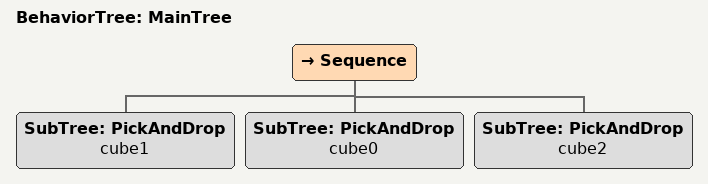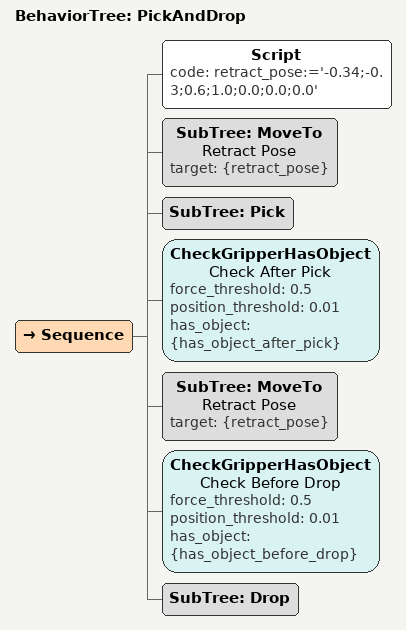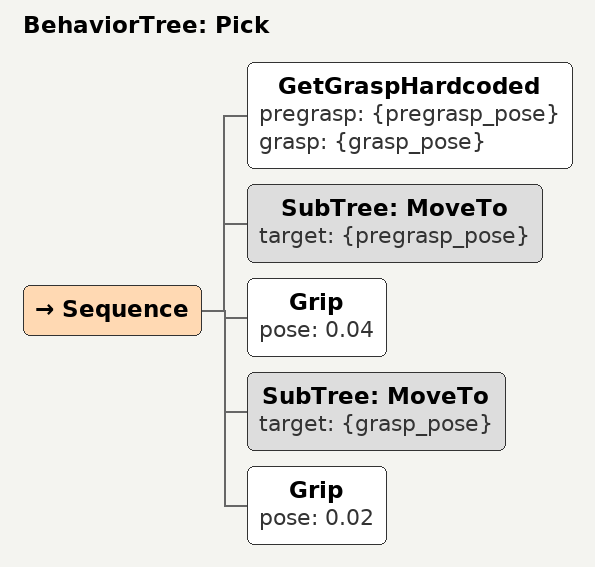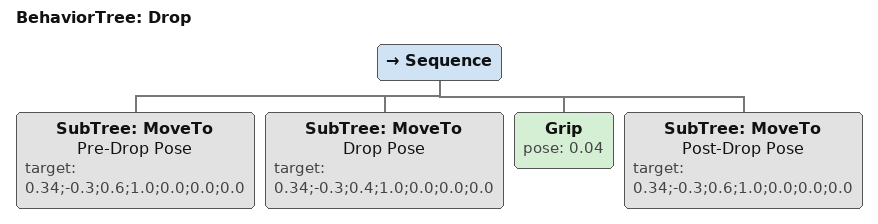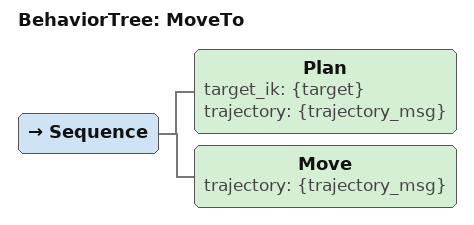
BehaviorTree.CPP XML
<?xml version="1.0" encoding="UTF-8"?>
<root BTCPP_format="4" main_tree_to_execute="MainTree">

  <BehaviorTree ID="MainTree">
    <Sequence>
      <SubTree ID="PickAndDrop" name="cube1"/>
      <SubTree ID="PickAndDrop" name="cube0"/>
      <SubTree ID="PickAndDrop" name="cube2"/>
    </Sequence>
  </BehaviorTree>

  <BehaviorTree ID="PickAndDrop">
    <Sequence>
      <Script code="retract_pose:='-0.34;-0.3;0.6;1.0;0.0;0.0;0.0' " />
      <SubTree ID="MoveTo" name="Retract Pose" target="{retract_pose}"/>

      <SubTree ID="Pick"/>

      <CheckGripperHasObject
          name="Check After Pick"
          force_threshold="0.5"
          position_threshold="0.01"
          has_object="{has_object_after_pick}"/>

      <SubTree ID="MoveTo" name="Retract Pose" target="{retract_pose}"/>

      <CheckGripperHasObject
          name="Check Before Drop"
          force_threshold="0.5"
          position_threshold="0.01"
          has_object="{has_object_before_drop}"/>

      <SubTree ID="Drop"/>
    </Sequence>
  </BehaviorTree>

  <BehaviorTree ID="Pick">
    <Sequence>
      <GetGraspHardcoded pregrasp="{pregrasp_pose}" grasp="{grasp_pose}"/>
      <SubTree ID="MoveTo" target="{pregrasp_pose}"/>
      <Grip pose="0.04"/>
      <SubTree ID="MoveTo" target="{grasp_pose}"/>
      <Grip pose="0.02"/>
    </Sequence>
  </BehaviorTree>

  <BehaviorTree ID="Drop">
    <Sequence>
      <SubTree ID="MoveTo" name="Pre-Drop Pose" target="0.34;-0.3;0.6;1.0;0.0;0.0;0.0"/>
      <SubTree ID="MoveTo" name="Drop Pose" target="0.34;-0.3;0.4;1.0;0.0;0.0;0.0"/>
      <Grip pose="0.04"/>
      <SubTree ID="MoveTo" name="Post-Drop Pose" target="0.34;-0.3;0.6;1.0;0.0;0.0;0.0"/>
    </Sequence>
  </BehaviorTree>

  <BehaviorTree ID="MoveTo">
    <Sequence>
      <Plan target_ik="{target}" trajectory="{trajectory_msg}"/>
      <Move trajectory="{trajectory_msg}"/>
    </Sequence>
  </BehaviorTree>

</root>
